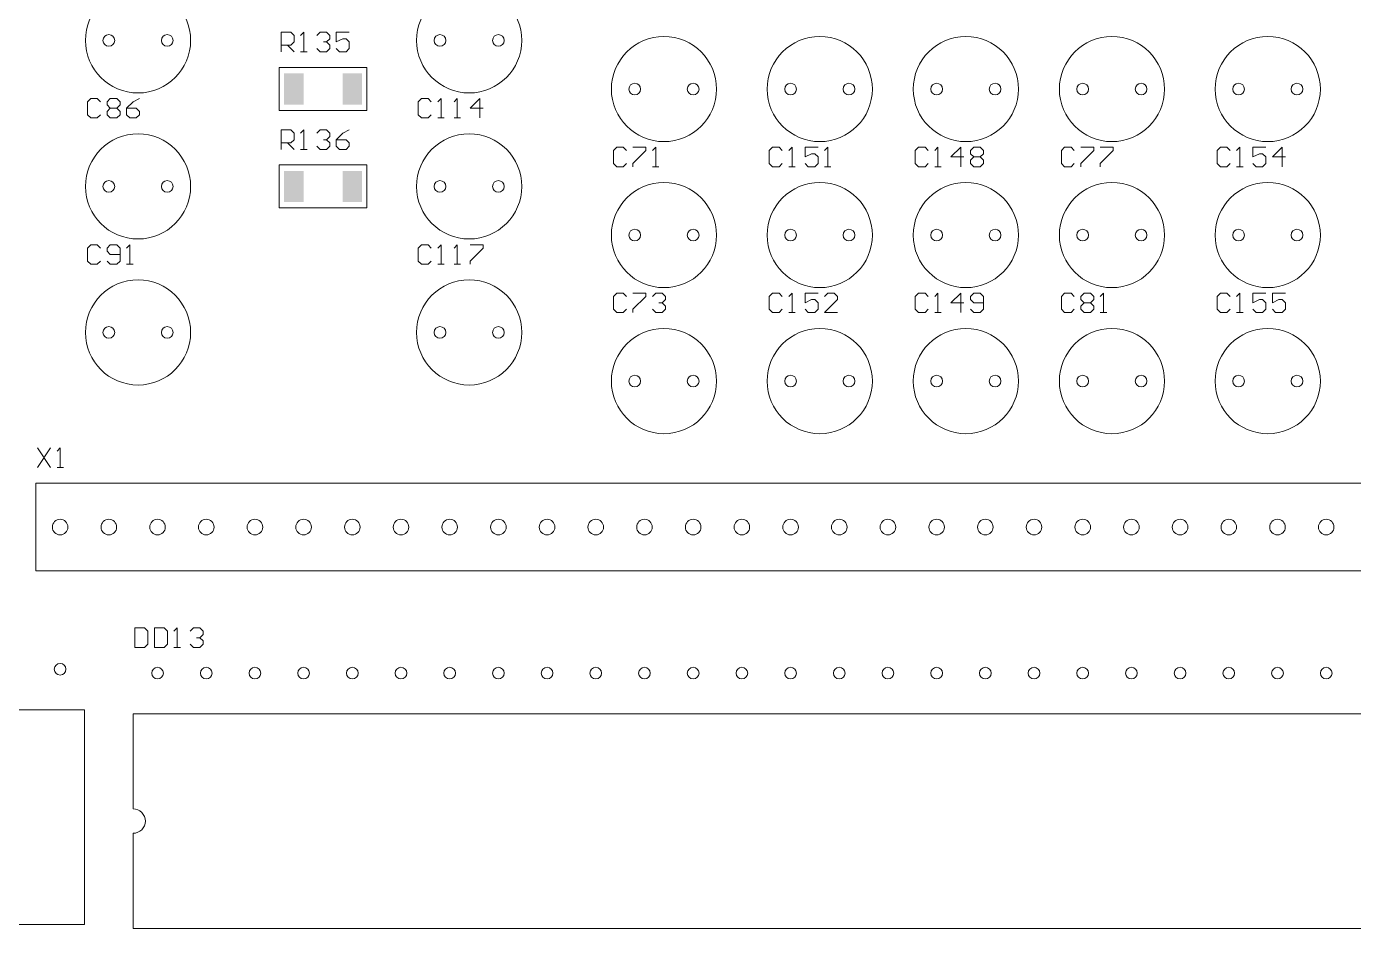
# Model space of a CAD drawing. Extents: x 0 to 597, y 0 to 420.
# Drawn here: x 171.4 to 239.5, y 162.8 to 209.2 of the extents above; entities that cross this region are included whole.
import ezdxf

# ---------------------------------------------------------------- set-up
doc = ezdxf.new("R2010")
doc.units = 0
doc.header["$MEASUREMENT"] = 0
doc.layers.add('PDF _Геометрия', color=7, linetype='CONTINUOUS')
doc.layers.add('PDF _Сплошная заливка', color=7, linetype='CONTINUOUS')

msp = doc.modelspace()

# ---------------------------------------------------------------- linework, layer by layer
at = {"layer": 'PDF _Геометрия', "lineweight": 20}
for points in [[(184.47151, 207.85686), (184.47151, 208.85659), (184.97142, 208.85659), (185.13815, 208.69002), (185.13815, 208.35678), (184.97142, 208.1901), (184.47151, 208.1901)], [(185.47142, 207.85686), (185.80469, 207.85686), (185.63806, 207.85686), (185.63806, 208.85659), (185.47142, 208.69002)], [(185.63806, 208.85659), (185.63806, 208.85659)], [(186.30469, 208.69002), (186.47133, 208.85659), (186.8047, 208.85659), (186.97102, 208.69002), (186.97102, 208.52335), (186.8047, 208.35678), (186.63796, 208.35678), (186.8047, 208.35678), (186.97102, 208.1901), (186.97102, 208.02354), (186.8047, 207.85686), (186.47133, 207.85686), (186.30469, 208.02354)], [(186.97102, 208.52335), (186.97102, 208.52335)], [(186.97102, 208.52335), (186.97102, 208.52335)], [(186.97102, 208.52335), (186.97102, 208.52335)], [(187.97103, 208.85659), (187.30439, 208.85659), (187.30439, 208.35678), (187.63766, 208.52335), (187.8043, 208.52335), (187.97103, 208.35678), (187.97103, 208.02354), (187.8043, 207.85686), (187.47103, 207.85686), (187.30439, 208.02354)], [(184.80478, 208.1901), (185.13815, 207.85686)], [(175.1983, 205.29019), (175.03157, 205.45686), (174.6983, 205.45686), (174.53166, 205.29019), (174.53166, 204.6237), (174.6983, 204.45713), (175.03157, 204.45713), (175.1983, 204.6237)], [(177.19791, 205.45686), (176.86454, 205.29019), (176.53148, 204.95694), (176.53148, 204.6237), (176.69811, 204.45713), (177.03117, 204.45713), (177.19791, 204.6237), (177.19791, 204.79037), (177.03117, 204.95694), (176.53148, 204.95694)], [(192.18055, 205.29019), (192.01361, 205.45686), (191.68065, 205.45686), (191.51391, 205.29019), (191.51391, 204.6237), (191.68065, 204.45713), (192.01361, 204.45713), (192.18055, 204.6237)], [(192.51361, 204.45713), (192.84698, 204.45713), (192.68025, 204.45713), (192.68025, 205.45686), (192.51361, 205.29019)], [(192.68025, 205.45686), (192.68025, 205.45686)], [(193.34688, 204.45713), (193.68025, 204.45713), (193.51352, 204.45713), (193.51352, 205.45686), (193.34688, 205.29019)], [(193.51352, 205.45686), (193.51352, 205.45686)], [(194.68016, 204.45713), (194.68016, 205.45686), (194.18016, 204.95694), (194.8468, 204.95694)], [(175.69821, 204.95694), (176.03158, 204.95694)], [(184.47151, 202.83859), (184.47151, 203.83811), (184.97142, 203.83811), (185.13815, 203.67174), (185.13815, 203.3385), (184.97142, 203.17183), (184.47151, 203.17183)], [(185.47142, 202.83859), (185.80469, 202.83859), (185.63806, 202.83859), (185.63806, 203.83811), (185.47142, 203.67174)], [(185.63806, 203.83811), (185.63806, 203.83811)], [(186.30469, 203.67174), (186.47133, 203.83811), (186.8047, 203.83811), (186.97102, 203.67174), (186.97102, 203.50507), (186.8047, 203.3385), (186.63796, 203.3385), (186.8047, 203.3385), (186.97102, 203.17183), (186.97102, 203.00526), (186.8047, 202.83859), (186.47133, 202.83859), (186.30469, 203.00526)], [(187.97103, 203.83811), (187.63766, 203.67174), (187.30439, 203.3385), (187.30439, 203.00526), (187.47103, 202.83859), (187.8043, 202.83859), (187.97103, 203.00526), (187.97103, 203.17183), (187.8043, 203.3385), (187.30439, 203.3385)], [(184.80478, 203.17183), (185.13815, 202.83859)], [(186.97102, 203.50507), (186.97102, 203.50507)], [(186.97102, 203.50507), (186.97102, 203.50507)], [(186.97102, 203.50507), (186.97102, 203.50507)], [(202.20299, 202.78575), (202.03636, 202.95243), (201.70299, 202.95243), (201.53636, 202.78575), (201.53636, 202.11927), (201.70299, 201.9527), (202.03636, 201.9527), (202.20299, 202.11927)], [(202.53626, 202.95243), (203.2027, 202.95243), (203.2027, 202.78575), (202.53626, 202.11927), (202.53626, 201.9527)], [(203.53596, 201.9527), (203.86933, 201.9527), (203.7026, 201.9527), (203.7026, 202.95243), (203.53596, 202.78575)], [(203.7026, 202.95243), (203.7026, 202.95243)], [(210.20544, 202.78575), (210.03881, 202.95243), (209.70554, 202.95243), (209.53891, 202.78575), (209.53891, 202.11927), (209.70554, 201.9527), (210.03881, 201.9527), (210.20544, 202.11927)], [(210.53881, 201.9527), (210.87208, 201.9527), (210.70524, 201.9527), (210.70524, 202.95243), (210.53881, 202.78575)], [(210.70524, 202.95243), (210.70524, 202.95243)], [(212.03842, 202.95243), (211.37178, 202.95243), (211.37178, 202.45251), (211.70515, 202.61918), (211.87178, 202.61918), (212.03842, 202.45251), (212.03842, 202.11927), (211.87178, 201.9527), (211.53851, 201.9527), (211.37178, 202.11927)], [(212.37179, 201.9527), (212.70505, 201.9527), (212.53842, 201.9527), (212.53842, 202.95243), (212.37179, 202.78575)], [(212.53842, 202.95243), (212.53842, 202.95243)], [(217.69985, 202.78575), (217.53322, 202.95243), (217.19995, 202.95243), (217.03321, 202.78575), (217.03321, 202.11927), (217.19995, 201.9527), (217.53322, 201.9527), (217.69985, 202.11927)], [(218.03322, 201.9527), (218.36628, 201.9527), (218.19986, 201.9527), (218.19986, 202.95243), (218.03322, 202.78575)], [(218.19986, 202.95243), (218.19986, 202.95243)], [(219.36619, 201.9527), (219.36619, 202.95243), (218.86619, 202.45251), (219.53282, 202.45251)], [(220.03283, 202.45251), (220.3661, 202.45251)], [(225.20085, 202.78575), (225.03422, 202.95243), (224.70095, 202.95243), (224.53421, 202.78575), (224.53421, 202.11927), (224.70095, 201.9527), (225.03422, 201.9527), (225.20085, 202.11927)], [(225.53391, 202.95243), (226.20055, 202.95243), (226.20055, 202.78575), (225.53391, 202.11927), (225.53391, 201.9527)], [(226.53382, 202.95243), (227.20046, 202.95243), (227.20046, 202.78575), (226.53382, 202.11927), (226.53382, 201.9527)], [(233.2034, 202.78575), (233.03677, 202.95243), (232.7034, 202.95243), (232.53676, 202.78575), (232.53676, 202.11927), (232.7034, 201.9527), (233.03677, 201.9527), (233.2034, 202.11927)], [(233.53646, 201.9527), (233.86973, 201.9527), (233.7031, 201.9527), (233.7031, 202.95243), (233.53646, 202.78575)], [(233.7031, 202.95243), (233.7031, 202.95243)], [(235.03637, 202.95243), (234.36973, 202.95243), (234.36973, 202.45251), (234.703, 202.61918), (234.86964, 202.61918), (235.03637, 202.45251), (235.03637, 202.11927), (234.86964, 201.9527), (234.53637, 201.9527), (234.36973, 202.11927)], [(235.86965, 201.9527), (235.86965, 202.95243), (235.36964, 202.45251), (236.03628, 202.45251)], [(175.1983, 197.77182), (175.03157, 197.93839), (174.6983, 197.93839), (174.53166, 197.77182), (174.53166, 197.10534), (174.6983, 196.93866), (175.03157, 196.93866), (175.1983, 197.10534)], [(175.53157, 197.10534), (175.69821, 196.93866), (176.03158, 196.93866), (176.19821, 197.10534), (176.19821, 197.77182), (176.03158, 197.93839), (175.69821, 197.93839), (175.53157, 197.77182), (175.53157, 197.60515), (175.69821, 197.43858), (176.19821, 197.43858)], [(176.53148, 196.93866), (176.86454, 196.93866), (176.69811, 196.93866), (176.69811, 197.93839), (176.53148, 197.77182)], [(176.69811, 197.93839), (176.69811, 197.93839)], [(192.18055, 197.77182), (192.01361, 197.93839), (191.68065, 197.93839), (191.51391, 197.77182), (191.51391, 197.10534), (191.68065, 196.93866), (192.01361, 196.93866), (192.18055, 197.10534)], [(192.51361, 196.93866), (192.84698, 196.93866), (192.68025, 196.93866), (192.68025, 197.93839), (192.51361, 197.77182)], [(192.68025, 197.93839), (192.68025, 197.93839)], [(193.34688, 196.93866), (193.68025, 196.93866), (193.51352, 196.93866), (193.51352, 197.93839), (193.34688, 197.77182)], [(193.51352, 197.93839), (193.51352, 197.93839)], [(194.18016, 197.93839), (194.8468, 197.93839), (194.8468, 197.77182), (194.18016, 197.10534), (194.18016, 196.93866)], [(202.20299, 195.29282), (202.03636, 195.45939), (201.70299, 195.45939), (201.53636, 195.29282), (201.53636, 194.62623), (201.70299, 194.45967), (202.03636, 194.45967), (202.20299, 194.62623)], [(202.53626, 195.45939), (203.2027, 195.45939), (203.2027, 195.29282), (202.53626, 194.62623), (202.53626, 194.45967)], [(203.53596, 195.29282), (203.7026, 195.45939), (204.03597, 195.45939), (204.2026, 195.29282), (204.2026, 195.12615), (204.03597, 194.95948), (203.86933, 194.95948), (204.03597, 194.95948), (204.2026, 194.79291), (204.2026, 194.62623), (204.03597, 194.45967), (203.7026, 194.45967), (203.53596, 194.62623)], [(204.2026, 195.12615), (204.2026, 195.12615)], [(204.2026, 195.12615), (204.2026, 195.12615)], [(204.2026, 195.12615), (204.2026, 195.12615)], [(210.20544, 195.29282), (210.03881, 195.45939), (209.70554, 195.45939), (209.53891, 195.29282), (209.53891, 194.62623), (209.70554, 194.45967), (210.03881, 194.45967), (210.20544, 194.62623)], [(210.53881, 194.45967), (210.87208, 194.45967), (210.70524, 194.45967), (210.70524, 195.45939), (210.53881, 195.29282)], [(210.70524, 195.45939), (210.70524, 195.45939)], [(212.03842, 195.45939), (211.37178, 195.45939), (211.37178, 194.95948), (211.70515, 195.12615), (211.87178, 195.12615), (212.03842, 194.95948), (212.03842, 194.62623), (211.87178, 194.45967), (211.53851, 194.45967), (211.37178, 194.62623)], [(213.03832, 194.45967), (212.37179, 194.45967), (213.03832, 195.12615), (213.03832, 195.29282), (212.87169, 195.45939), (212.53842, 195.45939), (212.37179, 195.29282)], [(217.69985, 195.29282), (217.53322, 195.45939), (217.19995, 195.45939), (217.03321, 195.29282), (217.03321, 194.62623), (217.19995, 194.45967), (217.53322, 194.45967), (217.69985, 194.62623)], [(218.03322, 194.45967), (218.36628, 194.45967), (218.19986, 194.45967), (218.19986, 195.45939), (218.03322, 195.29282)], [(218.19986, 195.45939), (218.19986, 195.45939)], [(219.36619, 194.45967), (219.36619, 195.45939), (218.86619, 194.95948), (219.53282, 194.95948)], [(219.86609, 194.62623), (220.03283, 194.45967), (220.3661, 194.45967), (220.53273, 194.62623), (220.53273, 195.29282), (220.3661, 195.45939), (220.03283, 195.45939), (219.86609, 195.29282), (219.86609, 195.12615), (220.03283, 194.95948), (220.53273, 194.95948)], [(225.20085, 195.29282), (225.03422, 195.45939), (224.70095, 195.45939), (224.53421, 195.29282), (224.53421, 194.62623), (224.70095, 194.45967), (225.03422, 194.45967), (225.20085, 194.62623)], [(225.70055, 194.95948), (226.03392, 194.95948)], [(226.53382, 194.45967), (226.86719, 194.45967), (226.70056, 194.45967), (226.70056, 195.45939), (226.53382, 195.29282)], [(226.70056, 195.45939), (226.70056, 195.45939)], [(233.2034, 195.29282), (233.03677, 195.45939), (232.7034, 195.45939), (232.53676, 195.29282), (232.53676, 194.62623), (232.7034, 194.45967), (233.03677, 194.45967), (233.2034, 194.62623)], [(233.53646, 194.45967), (233.86973, 194.45967), (233.7031, 194.45967), (233.7031, 195.45939), (233.53646, 195.29282)], [(233.7031, 195.45939), (233.7031, 195.45939)], [(235.03637, 195.45939), (234.36973, 195.45939), (234.36973, 194.95948), (234.703, 195.12615), (234.86964, 195.12615), (235.03637, 194.95948), (235.03637, 194.62623), (234.86964, 194.45967), (234.53637, 194.45967), (234.36973, 194.62623)], [(236.03628, 195.45939), (235.36964, 195.45939), (235.36964, 194.95948), (235.70291, 195.12615), (235.86965, 195.12615), (236.03628, 194.95948), (236.03628, 194.62623), (235.86965, 194.45967), (235.53628, 194.45967), (235.36964, 194.62623)], [(171.96521, 187.50925), (172.63185, 186.50942)], [(172.63185, 187.50925), (171.96521, 186.50942)], [(172.96522, 186.50942), (173.29849, 186.50942), (173.13186, 186.50942), (173.13186, 187.50925), (172.96522, 187.34258)], [(173.13186, 187.50925), (173.13186, 187.50925)], [(178.96199, 177.26002), (179.29525, 177.26002), (179.12893, 177.26002), (179.12893, 178.25984), (178.96199, 178.09317)], [(179.12893, 178.25984), (179.12893, 178.25984)], [(179.79526, 178.09317), (179.96189, 178.25984), (180.29516, 178.25984), (180.4619, 178.09317), (180.4619, 177.9265), (180.29516, 177.75993), (180.12853, 177.75993), (180.29516, 177.75993), (180.4619, 177.59326), (180.4619, 177.42669), (180.29516, 177.26002), (179.96189, 177.26002), (179.79526, 177.42669)], [(180.4619, 177.9265), (180.4619, 177.9265)], [(180.4619, 177.9265), (180.4619, 177.9265)], [(180.4619, 177.9265), (180.4619, 177.9265)]]:
    msp.add_lwpolyline(points, dxfattribs=at)
for points in [[(188.87465, 207.03922), (188.87465, 204.83907), (184.37399, 204.83907), (184.37399, 207.03922)], [(175.53157, 205.29019), (175.69821, 205.45686), (176.03158, 205.45686), (176.19821, 205.29019), (176.19821, 205.12362), (176.03158, 204.95694), (176.19821, 204.79037), (176.19821, 204.6237), (176.03158, 204.45713), (175.69821, 204.45713), (175.53157, 204.6237), (175.53157, 204.79037), (175.69821, 204.95694), (175.53157, 205.12362)], [(219.86609, 202.78575), (220.03283, 202.95243), (220.3661, 202.95243), (220.53273, 202.78575), (220.53273, 202.61918), (220.3661, 202.45251), (220.53273, 202.28594), (220.53273, 202.11927), (220.3661, 201.9527), (220.03283, 201.9527), (219.86609, 202.11927), (219.86609, 202.28594), (220.03283, 202.45251), (219.86609, 202.61918)], [(188.87465, 202.03903), (188.87465, 199.8391), (184.37399, 199.8391), (184.37399, 202.03903)], [(225.53391, 195.29282), (225.70055, 195.45939), (226.03392, 195.45939), (226.20055, 195.29282), (226.20055, 195.12615), (226.03392, 194.95948), (226.20055, 194.79291), (226.20055, 194.62623), (226.03392, 194.45967), (225.70055, 194.45967), (225.53391, 194.62623), (225.53391, 194.79291), (225.70055, 194.95948), (225.53391, 195.12615)], [(246.88561, 185.68908), (246.88561, 181.18913), (171.87149, 181.18913), (171.87149, 185.68908)], [(176.96238, 178.25984), (176.96238, 177.26002), (177.46228, 177.26002), (177.62902, 177.42669), (177.62902, 178.09317), (177.46228, 178.25984)], [(177.96229, 178.25984), (177.96229, 177.26002), (178.46229, 177.26002), (178.62892, 177.42669), (178.62892, 178.09317), (178.46229, 178.25984)]]:
    msp.add_lwpolyline(points, close=True, dxfattribs=at)
for points in [[(104.98413, 168.53917, 0.41421141), (104.35889, 169.16429), (104.35889, 174.05405), (174.37214, 174.05405), (174.37214, 163.02408), (104.35889, 163.02408), (104.35889, 167.91414, 0.41418363)], [(177.49761, 168.3391, 0.41421801), (176.87247, 168.96412), (176.87247, 173.85418), (246.88561, 173.85418), (246.88561, 162.82422), (176.87247, 162.82422), (176.87247, 167.71418, 0.41418376)]]:
    msp.add_lwpolyline(points, format="xyb", close=True, dxfattribs=at)
for centre, radius in [((177.12273, 208.4388), 2.70024), ((194.12609, 208.4388), 2.70024), ((204.12793, 205.93891), 2.70024), ((212.12945, 205.93891), 2.70024), ((219.63066, 205.93891), 2.70024), ((227.13217, 205.93891), 2.70024), ((235.13369, 205.93891), 2.70024), ((177.12273, 200.93894), 2.70024), ((194.12609, 200.93894), 2.70024), ((204.12791, 198.43883), 2.70026), ((212.12943, 198.43883), 2.70026), ((219.63064, 198.43883), 2.70026), ((227.13215, 198.43883), 2.70026), ((235.13367, 198.43883), 2.70026), ((177.12264, 193.43879), 2.70032), ((194.126, 193.43879), 2.70032), ((204.12791, 190.93897), 2.70026), ((212.12943, 190.93897), 2.70026), ((219.63064, 190.93897), 2.70026), ((227.13215, 190.93897), 2.70026), ((235.13367, 190.93897), 2.70026)]:
    msp.add_circle(centre, radius, dxfattribs=at)
at = {"layer": 'PDF _Геометрия', "lineweight": 9}
for centre, radius in [((175.62233, 208.43905), 0.29997), ((178.62288, 208.43905), 0.29997), ((192.6254, 208.43897), 0.30006), ((195.62603, 208.43905), 0.29997), ((202.62724, 205.93908), 0.30006), ((205.62781, 205.9391), 0.30004), ((210.62875, 205.93917), 0.29997), ((213.62929, 205.93917), 0.29997), ((218.13026, 205.93917), 0.29997), ((221.13081, 205.93917), 0.29997), ((225.63151, 205.9391), 0.30004), ((228.63212, 205.93917), 0.29997), ((233.6333, 205.93917), 0.29997), ((236.63384, 205.93917), 0.29997), ((175.62233, 200.9392), 0.29997), ((178.62288, 200.9392), 0.29997), ((192.6254, 200.93911), 0.30006), ((195.62603, 200.9392), 0.29997), ((202.62722, 198.439), 0.30008), ((205.62779, 198.43902), 0.30006), ((210.62873, 198.43908), 0.3), ((213.62927, 198.43908), 0.3), ((218.13024, 198.43908), 0.3), ((221.13079, 198.43908), 0.3), ((225.63148, 198.43902), 0.30006), ((228.63209, 198.43908), 0.3), ((233.63328, 198.43908), 0.3), ((236.63382, 198.43908), 0.3), ((175.62231, 193.43911), 0.3), ((178.62285, 193.43911), 0.3), ((192.62537, 193.43902), 0.30008), ((195.62601, 193.43911), 0.3), ((202.62722, 190.93914), 0.30008), ((205.62779, 190.93916), 0.30006), ((210.62873, 190.93923), 0.3), ((213.62927, 190.93923), 0.3), ((218.13024, 190.93923), 0.3), ((221.13079, 190.93923), 0.3), ((225.63148, 190.93916), 0.30006), ((228.63209, 190.93923), 0.3), ((233.63328, 190.93923), 0.3), ((236.63382, 190.93923), 0.3), ((173.12198, 183.43904), 0.4001), ((175.62231, 183.43904), 0.4001), ((178.12292, 183.43911), 0.40003), ((180.62325, 183.43911), 0.40003), ((183.12383, 183.43904), 0.4001), ((185.62416, 183.43904), 0.4001), ((188.12477, 183.43911), 0.40003), ((190.6251, 183.43911), 0.40003), ((193.12568, 183.43904), 0.4001), ((195.62601, 183.43904), 0.4001), ((198.12661, 183.43911), 0.40003), ((200.62695, 183.43911), 0.40003), ((203.12752, 183.43904), 0.4001), ((205.62786, 183.43904), 0.4001), ((208.12846, 183.43911), 0.40003), ((210.6288, 183.43911), 0.40003), ((213.12937, 183.43904), 0.4001), ((215.6297, 183.43904), 0.4001), ((218.13031, 183.43911), 0.40003), ((220.63064, 183.43911), 0.40003), ((223.1312, 183.43902), 0.40012), ((225.63155, 183.43904), 0.4001), ((228.13216, 183.43911), 0.40003), ((230.63249, 183.43911), 0.40003), ((233.13305, 183.43902), 0.40012), ((235.63367, 183.43911), 0.40003), ((238.13401, 183.43911), 0.40003), ((173.12167, 176.13917), 0.3), ((178.12287, 175.93922), 0.29997), ((180.6232, 175.93922), 0.29997), ((183.12385, 175.93922), 0.29997), ((185.62418, 175.93922), 0.29997), ((188.12472, 175.93922), 0.29997), ((190.62505, 175.93922), 0.29997), ((193.12569, 175.93922), 0.29997), ((195.62603, 175.93922), 0.29997), ((198.12657, 175.93922), 0.29997), ((200.6269, 175.93922), 0.29997), ((203.12748, 175.93916), 0.30004), ((205.62781, 175.93916), 0.30004), ((208.12842, 175.93922), 0.29997), ((210.62875, 175.93922), 0.29997), ((213.12933, 175.93916), 0.30004), ((215.62966, 175.93916), 0.30004), ((218.13026, 175.93922), 0.29997), ((220.6306, 175.93922), 0.29997), ((223.13115, 175.93913), 0.30006), ((225.63151, 175.93916), 0.30004), ((228.13211, 175.93922), 0.29997), ((230.63267, 175.93913), 0.30006), ((233.133, 175.93913), 0.30006), ((235.63363, 175.93922), 0.29997), ((238.13396, 175.93922), 0.29997)]:
    msp.add_circle(centre, radius, dxfattribs=at)
at = {"layer": 'PDF _Сплошная заливка', "lineweight": 20, "transparency": 33554559}
for points in [[(184.62394, 205.13913), (184.62394, 206.73927), (185.62415, 205.13913), (185.62415, 206.73927)], [(187.62448, 205.13913), (187.62448, 206.73927), (188.6247, 205.13913), (188.6247, 206.73927)], [(184.62394, 200.13905), (184.62394, 201.73909), (185.62415, 200.13905), (185.62415, 201.73909)], [(187.62448, 200.13905), (187.62448, 201.73909), (188.6247, 200.13905), (188.6247, 201.73909)]]:
    msp.add_solid(points, dxfattribs=at)

doc.saveas('drawing.dxf')
